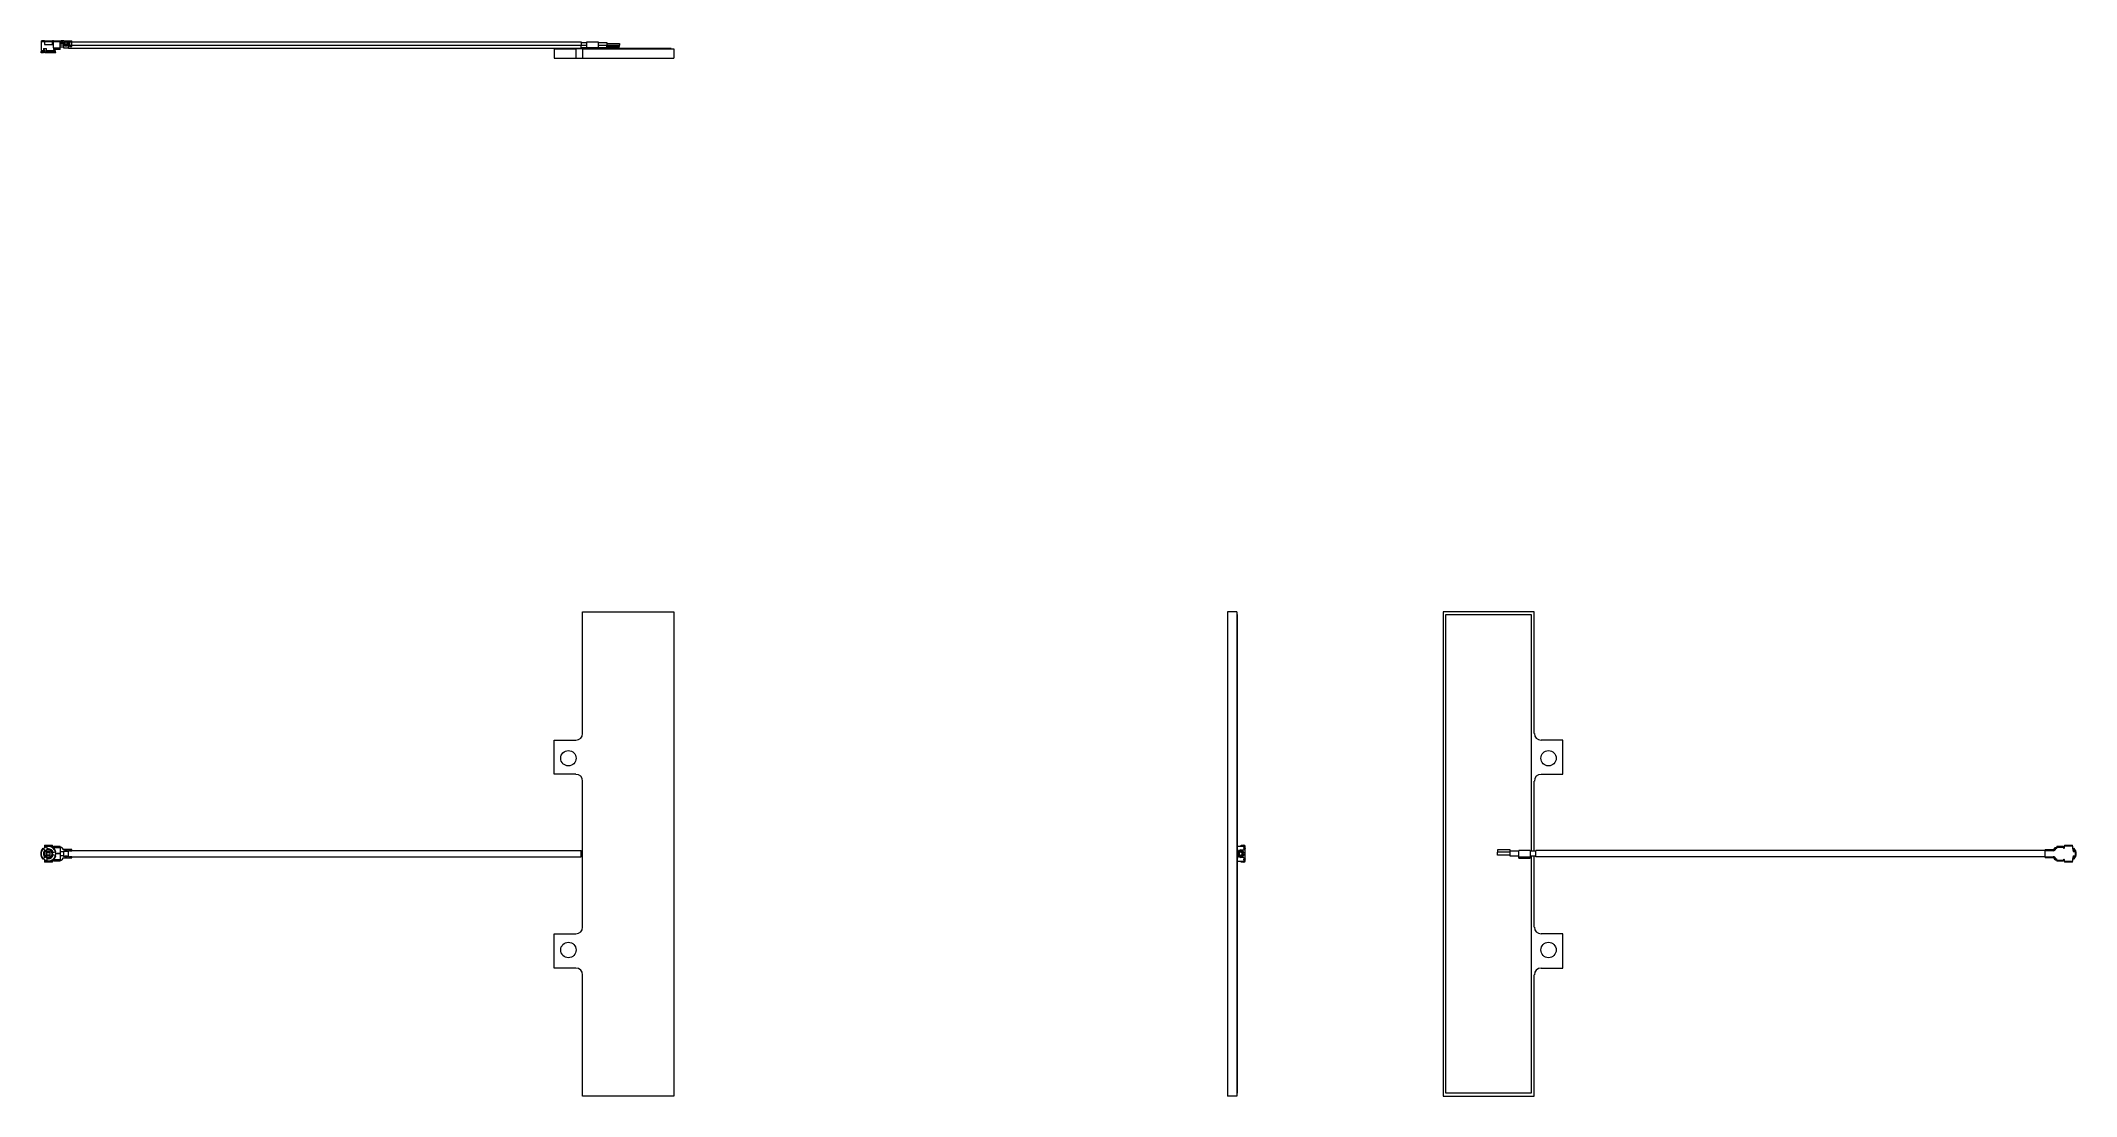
# Model space of a CAD drawing. Header units: millimetres. Extents: x 41 to 398, y 28 to 213.
import ezdxf

# ---------------------------------------------------------------- set-up
doc = ezdxf.new("R2010")
doc.units = ezdxf.units.MM
doc.layers.add('TANGENT EDGES', color=7, linetype='Continuous', lineweight=0)
doc.layers.add('VISIBLE', color=7, linetype='Continuous', lineweight=0)

msp = doc.modelspace()

# ---------------------------------------------------------------- linework, layer by layer
at = {"layer": 'TANGENT EDGES'}
for p, q in [((42.99, 212.58), (41.56, 212.58)), ((44.34, 212.58), (43.14, 212.58)), ((43.14, 211.54), (44.34, 211.54)), ((44.92, 212.02), (44.34, 212.02)), ((45.16, 212.02), (44.92, 212.02)), ((44.98, 212.78), (44.98, 212.58)), ((44.98, 212.58), (44.98, 212.54)), ((45.16, 212.16), (45.56, 212.16)), ((45.56, 211.93), (45.16, 211.93)), ((45.76, 212.02), (45.56, 212.02)), ((45.96, 212), (46.36, 212)), ((46.36, 212.02), (135.75, 212.02)), ((134.83, 211.33), (134.83, 209.73)), ((135.75, 212.02), (136.75, 212.02)), ((138.75, 212.02), (140.25, 212.02)), ((140.25, 212.02), (142.45, 212.02)), ((42.5, 70.36), (42, 70.36)), ((42, 69.86), (42.5, 69.86)), ((42.25, 70.86), (42.25, 70.76)), ((42.25, 69.36), (42.25, 69.46)), ((44.34, 71.12), (43.25, 71.12)), ((43.25, 69.1), (44.34, 69.1)), ((45.16, 70.58), (44.92, 70.58)), ((44.98, 70.83), (44.98, 70.83)), ((44.98, 69.4), (44.98, 69.39)), ((45.16, 70.78), (45.56, 70.78)), ((45.56, 70.63), (45.16, 70.63)), ((45.16, 69.6), (45.56, 69.6)), ((45.56, 69.45), (45.16, 69.45)), ((45.76, 70.58), (45.56, 70.58)), ((45.96, 70.77), (46.36, 70.77)), ((46.36, 69.46), (45.96, 69.46)), ((394.05, 70.63), (392.67, 70.63)), ((392.67, 69.59), (394.05, 69.59)), ((394.05, 70.63), (394.05, 70.83)), ((394.05, 69.39), (394.05, 69.59)), ((394.69, 71.02), (394.54, 71.02)), ((394.54, 69.2), (394.69, 69.2)), ((395.89, 71.22), (394.69, 71.22)), ((394.69, 69), (395.89, 69)), ((397.47, 71.41), (396.04, 71.41)), ((396.04, 68.81), (397.47, 68.81))]:
    msp.add_line(p, q, dxfattribs=at)
for centre, radius, start, end in [((42.25, 70.11), 0.867, 135, 180), ((42.25, 70.11), 0.867, 180, 225), ((42.25, 70.11), 0.867, 89.9994, 105), ((42.25, 70.11), 0.867, 255, 270), ((42.25, 70.11), 0.867, 15, 89.9994), ((42.25, 70.11), 0.867, 270, 345), ((394.05, 71.13), 0.5, 270, 347.291), ((394.05, 69.09), 0.5, 12.709, 90)]:
    msp.add_arc(centre, radius, start, end, dxfattribs=at)
for points, knots in [([(44.52, 212.72), (44.53, 212.72), (44.55, 212.73), (44.57, 212.73), (44.58, 212.73), (44.6, 212.73), (44.61, 212.73), (44.62, 212.72), (44.63, 212.72)], [0, 0, 0, 0, 0.25001, 0.375015, 0.500021, 0.625026, 0.750031, 1, 1, 1, 1]), ([(252.19, 71.17), (252.19, 71.17), (252.2, 71.16), (252.2, 71.14), (252.2, 71.13), (252.2, 71.12), (252.2, 71.1), (252.19, 71.09), (252.19, 71.08)], [0, 0, 0, 0, 0.25001, 0.375015, 0.500021, 0.625026, 0.750031, 1, 1, 1, 1]), ([(252.19, 69.15), (252.19, 69.14), (252.2, 69.13), (252.2, 69.11), (252.2, 69.1), (252.2, 69.08), (252.2, 69.07), (252.19, 69.06), (252.19, 69.06)], [0, 0, 0, 0, 0.249969, 0.374974, 0.499979, 0.624985, 0.74999, 1, 1, 1, 1]), ([(394.51, 71.17), (394.5, 71.17), (394.48, 71.16), (394.46, 71.14), (394.45, 71.13), (394.43, 71.12), (394.42, 71.1), (394.41, 71.09), (394.4, 71.08)], [0, 0, 0, 0, 0.25001, 0.375015, 0.500021, 0.625026, 0.750031, 1, 1, 1, 1]), ([(394.4, 69.15), (394.41, 69.14), (394.42, 69.13), (394.43, 69.11), (394.45, 69.1), (394.46, 69.08), (394.48, 69.07), (394.5, 69.06), (394.51, 69.06)], [0, 0, 0, 0, 0.249969, 0.374974, 0.499979, 0.624985, 0.74999, 1, 1, 1, 1])]:
    msp.add_open_spline(points, degree=3, knots=knots, dxfattribs=at)
at = {"layer": 'VISIBLE'}
for p, q in [((41.11, 210.91), (40.9, 210.82)), ((40.9, 210.82), (41.3, 210.82)), ((40.98, 210.63), (40.9, 210.82)), ((41.09, 212.78), (41.03, 212.78)), ((41.03, 211.06), (41.03, 212.78)), ((41.03, 211.06), (41.39, 211.06)), ((41.11, 211.01), (41.03, 211.06)), ((41.09, 212.78), (41.09, 212.58)), ((41.48, 212.78), (41.09, 212.78)), ((41.56, 212.58), (41.09, 212.58)), ((41.45, 211.01), (41.11, 211.01)), ((41.11, 210.91), (41.11, 211.01)), ((41.11, 210.91), (41.45, 210.91)), ((41.3, 210.82), (41.45, 210.91)), ((41.35, 210.63), (41.3, 210.82)), ((41.64, 210.8), (41.35, 210.63)), ((41.39, 211.44), (41.94, 211.44)), ((41.39, 211.44), (41.39, 211.06)), ((41.45, 211.01), (41.39, 211.06)), ((41.45, 211.01), (41.45, 210.91)), ((41.56, 212.78), (41.48, 212.78)), ((41.48, 212.58), (41.48, 212.78)), ((41.53, 211.17), (41.53, 211.44)), ((41.53, 211.17), (41.65, 211.07)), ((41.56, 212.78), (42.99, 212.78)), ((41.56, 212.78), (41.56, 212.58)), ((41.56, 212.58), (41.56, 212.12)), ((41.56, 212.12), (42.99, 212.12)), ((41.6, 210.74), (41.58, 210.77)), ((41.68, 210.84), (41.92, 210.84)), ((41.96, 210.91), (41.9, 210.82)), ((42.25, 210.82), (41.9, 210.82)), ((41.9, 210.82), (41.92, 210.63)), ((41.94, 211.06), (41.94, 211.44)), ((41.94, 211.06), (42.25, 211.06)), ((41.94, 211.06), (41.96, 211.01)), ((42.25, 211.01), (41.96, 211.01)), ((41.96, 210.91), (41.96, 211.01)), ((41.96, 210.91), (42.25, 210.91)), ((42.25, 211.06), (43.44, 211.06)), ((43.35, 211.01), (42.25, 211.01)), ((42.25, 210.91), (43.35, 210.91)), ((43.56, 210.82), (42.25, 210.82)), ((42.99, 212.58), (42.99, 212.78)), ((43.14, 212.78), (42.99, 212.78)), ((42.99, 212.12), (42.99, 212.58)), ((42.99, 212.55), (43.14, 212.55)), ((43.14, 212.78), (43.14, 212.58)), ((43.14, 212.78), (44.34, 212.78)), ((43.14, 211.54), (43.14, 212.58)), ((43.14, 211.54), (43.14, 211.24)), ((43.14, 211.24), (43.25, 211.24)), ((44.34, 211.24), (43.25, 211.24)), ((43.35, 211.01), (43.44, 211.06)), ((43.35, 211.01), (43.35, 210.91)), ((43.56, 210.82), (43.35, 210.91)), ((43.44, 211.24), (43.44, 211.06)), ((43.48, 210.63), (43.56, 210.82)), ((44.34, 212.78), (44.49, 212.78)), ((44.34, 212.58), (44.34, 212.78)), ((44.34, 211.54), (44.34, 212.58)), ((44.53, 212.54), (44.34, 212.54)), ((44.34, 212.36), (44.92, 212.36)), ((44.34, 211.68), (44.92, 211.68)), ((44.34, 211.24), (44.34, 211.54)), ((44.98, 212.78), (44.49, 212.78)), ((44.68, 212.54), (44.53, 212.54)), ((44.68, 212.54), (44.68, 212.58)), ((44.68, 212.54), (44.98, 212.54)), ((44.92, 212.48), (44.92, 212.02)), ((44.92, 212.48), (45.16, 212.48)), ((44.92, 212.02), (44.92, 211.55)), ((44.92, 211.55), (45.76, 211.55)), ((44.98, 212.78), (46.36, 212.78)), ((46.36, 212.54), (44.98, 212.54)), ((45.16, 212.54), (45.16, 212.16)), ((45.16, 212.16), (45.16, 211.93)), ((45.16, 211.93), (45.16, 211.89)), ((45.16, 211.89), (45.56, 211.89)), ((45.56, 212.16), (45.56, 212.54)), ((45.56, 212.48), (45.76, 212.48)), ((45.56, 211.93), (45.56, 212.16)), ((45.56, 211.89), (45.56, 211.93)), ((45.76, 211.45), (45.76, 212.54)), ((45.76, 211.45), (135.75, 211.45)), ((45.96, 212.54), (45.96, 212)), ((45.96, 212), (45.96, 211.77)), ((45.96, 211.77), (46.36, 211.77)), ((46.36, 212.58), (46.36, 212.78)), ((46.36, 212.54), (46.36, 212.58)), ((46.36, 212.58), (135.75, 212.58)), ((46.36, 212), (46.36, 212.54)), ((46.36, 211.77), (46.36, 212)), ((131.01, 211.33), (131.01, 209.73)), ((131.01, 211.33), (134.83, 211.33)), ((136.01, 211.33), (134.83, 211.33)), ((135.75, 212.58), (135.75, 212.02)), ((135.75, 212.47), (136.75, 212.47)), ((135.75, 211.45), (135.75, 212.02)), ((135.75, 211.57), (136.75, 211.57)), ((136.01, 211.33), (136.01, 209.73)), ((136.01, 211.33), (152.01, 211.33)), ((136.55, 211.33), (136.55, 211.43)), ((151.55, 211.43), (136.55, 211.43)), ((136.75, 211.54), (136.75, 212.61)), ((136.75, 212.61), (138.75, 212.61)), ((138.75, 211.54), (136.75, 211.54)), ((136.75, 211.43), (136.75, 211.54)), ((138.75, 212.61), (138.75, 211.54)), ((138.75, 212.47), (140.25, 212.47)), ((138.75, 211.57), (140.25, 211.57)), ((138.75, 211.54), (138.75, 211.43)), ((140.25, 212.47), (140.25, 212.02)), ((140.25, 212.29), (142.45, 212.29)), ((140.25, 211.57), (140.25, 212.02)), ((140.25, 211.74), (142.45, 211.74)), ((140.25, 211.53), (142.45, 211.53)), ((140.25, 211.53), (140.25, 211.43)), ((142.45, 212.29), (142.45, 212.02)), ((142.45, 211.74), (142.45, 212.02)), ((142.45, 211.53), (142.45, 211.43)), ((151.55, 211.33), (151.55, 211.43)), ((152.01, 211.33), (152.01, 209.73)), ((41.35, 210.63), (40.98, 210.63)), ((41.6, 210.74), (41.91, 210.74)), ((42.25, 210.63), (41.92, 210.63)), ((43.48, 210.63), (42.25, 210.63)), ((131.01, 209.73), (134.83, 209.73)), ((134.83, 209.73), (136.01, 209.73)), ((136.01, 209.73), (152.01, 209.73)), ((136.01, 91.23), (136.01, 112.55)), ((136.01, 112.55), (152.01, 112.55)), ((152.01, 112.55), (152.01, 27.55)), ((250.8, 112.55), (249.2, 112.55)), ((249.2, 112.55), (249.2, 27.55)), ((250.8, 112.55), (250.8, 27.55)), ((250.8, 112.11), (250.9, 112.11)), ((250.9, 28.11), (250.9, 112.11)), ((287.01, 112.55), (287.01, 27.55)), ((303.01, 112.55), (287.01, 112.55)), ((287.47, 28.11), (287.47, 112.11)), ((287.47, 112.11), (302.47, 112.11)), ((302.47, 112.11), (302.47, 70.56)), ((303.01, 91.23), (303.01, 112.55)), ((131.01, 84.05), (131.01, 90.05)), ((131.01, 90.05), (134.83, 90.05)), ((308.01, 90.05), (304.2, 90.05)), ((308.01, 84.05), (308.01, 90.05)), ((134.83, 84.05), (131.01, 84.05)), ((136.01, 57.23), (136.01, 82.86)), ((303.01, 70.56), (303.01, 82.86)), ((304.2, 84.05), (308.01, 84.05)), ((41.56, 71.61), (41.56, 71.41)), ((41.56, 71.61), (42.99, 71.61)), ((42.99, 71.41), (42.99, 71.61)), ((251.59, 71.61), (252.05, 71.61)), ((251.59, 71.42), (251.59, 71.61)), ((396.04, 71.61), (396.04, 71.41)), ((396.04, 71.61), (397.47, 71.61)), ((397.47, 71.41), (397.47, 71.61)), ((41.35, 71.01), (41.3, 71.07)), ((41.3, 69.16), (41.35, 69.21)), ((41.64, 70.73), (41.35, 71.01)), ((41.35, 69.21), (41.64, 69.5)), ((41.56, 71.41), (41.56, 71.12)), ((41.91, 71.41), (41.56, 71.41)), ((41.56, 69.11), (41.56, 68.81)), ((41.56, 68.81), (41.91, 68.81)), ((41.56, 68.81), (41.56, 68.61)), ((42.99, 68.61), (41.56, 68.61)), ((41.7, 70.66), (41.64, 70.73)), ((41.64, 69.5), (41.7, 69.57)), ((41.9, 71.42), (41.92, 71.34)), ((41.92, 68.89), (41.9, 68.81)), ((41.92, 71.34), (42.03, 70.95)), ((42.03, 69.28), (41.92, 68.89)), ((42, 70.51), (42.5, 70.51)), ((42, 69.71), (42, 70.51)), ((42, 70.4), (42.5, 70.4)), ((42, 70.35), (42.5, 70.35)), ((42.5, 69.88), (42, 69.88)), ((42.5, 69.83), (42, 69.83)), ((42.5, 69.71), (42, 69.71)), ((42.03, 70.95), (42.05, 70.86)), ((42.05, 69.36), (42.03, 69.28)), ((42.5, 70.51), (42.5, 69.71)), ((42.99, 71.41), (42.62, 71.41)), ((42.62, 68.81), (42.99, 68.81)), ((42.99, 71.25), (42.99, 71.41)), ((42.99, 68.81), (42.99, 68.98)), ((42.99, 68.61), (42.99, 68.81)), ((43, 70.32), (43.09, 70.34)), ((43.09, 69.89), (43, 69.91)), ((43.09, 70.34), (43.48, 70.44)), ((43.48, 69.78), (43.09, 69.89)), ((43.14, 71.42), (43.14, 71.13)), ((43.14, 71.42), (44.34, 71.42)), ((43.14, 69.09), (43.14, 68.8)), ((44.34, 68.8), (43.14, 68.8)), ((43.3, 70.96), (43.25, 71.12)), ((43.25, 69.1), (43.3, 69.26)), ((43.56, 70.14), (43.47, 70.44)), ((43.47, 69.79), (43.56, 70.09)), ((43.48, 70.44), (43.56, 70.46)), ((43.56, 69.76), (43.48, 69.78)), ((44.34, 70.14), (43.56, 70.14)), ((44.34, 70.09), (43.56, 70.09)), ((44.34, 71.12), (44.34, 71.42)), ((44.53, 71.22), (44.34, 71.22)), ((44.53, 71.22), (44.34, 71.22)), ((44.34, 71.12), (44.34, 70.14)), ((44.92, 70.45), (44.34, 70.45)), ((44.34, 70.09), (44.34, 70.14)), ((44.34, 70.09), (44.34, 69.1)), ((44.92, 69.77), (44.34, 69.77)), ((44.34, 68.8), (44.34, 69.1)), ((44.34, 69.01), (44.53, 69.01)), ((44.34, 69), (44.53, 69)), ((44.53, 71.22), (44.53, 71.22)), ((44.53, 69), (44.53, 69.01)), ((44.68, 71.09), (44.68, 71.09)), ((44.68, 71.09), (44.68, 71.09)), ((44.68, 69.13), (44.68, 69.14)), ((44.68, 69.13), (44.68, 69.13)), ((44.92, 70.58), (44.92, 69.65)), ((44.92, 70.58), (45.16, 70.58)), ((45.16, 69.65), (44.92, 69.65)), ((46.36, 70.83), (44.98, 70.83)), ((46.36, 70.83), (44.98, 70.83)), ((44.98, 69.4), (46.36, 69.4)), ((44.98, 69.39), (46.36, 69.39)), ((45.56, 70.81), (45.16, 70.81)), ((45.16, 70.81), (45.16, 70.78)), ((45.16, 70.78), (45.16, 70.63)), ((45.16, 70.63), (45.16, 70.56)), ((45.16, 70.56), (45.56, 70.56)), ((45.56, 69.67), (45.16, 69.67)), ((45.16, 69.67), (45.16, 69.6)), ((45.16, 69.6), (45.16, 69.45)), ((45.16, 69.45), (45.16, 69.42)), ((45.56, 69.42), (45.16, 69.42)), ((45.56, 70.78), (45.56, 70.81)), ((45.56, 70.63), (45.56, 70.78)), ((45.56, 70.56), (45.56, 70.63)), ((45.56, 70.58), (45.76, 70.58)), ((45.56, 69.6), (45.56, 69.67)), ((45.76, 69.65), (45.56, 69.65)), ((45.56, 69.45), (45.56, 69.6)), ((45.56, 69.42), (45.56, 69.45)), ((45.76, 69.55), (45.76, 70.68)), ((45.76, 70.68), (45.96, 70.68)), ((45.76, 69.55), (45.96, 69.55)), ((45.96, 70.81), (46.36, 70.81)), ((45.96, 70.81), (45.96, 70.77)), ((45.96, 70.77), (45.96, 70.62)), ((45.96, 70.62), (46.36, 70.62)), ((45.96, 69.6), (46.36, 69.6)), ((45.96, 69.6), (45.96, 69.46)), ((45.96, 69.46), (45.96, 69.42)), ((46.36, 69.42), (45.96, 69.42)), ((46.36, 70.83), (46.36, 70.83)), ((46.36, 70.81), (46.36, 70.83)), ((46.36, 70.77), (46.36, 70.81)), ((46.36, 70.62), (46.36, 70.77)), ((46.36, 70.68), (135.75, 70.68)), ((46.36, 69.46), (46.36, 69.6)), ((46.36, 69.55), (135.75, 69.55)), ((46.36, 69.42), (46.36, 69.46)), ((46.36, 69.4), (46.36, 69.42)), ((46.36, 69.39), (46.36, 69.4)), ((135.75, 69.55), (135.75, 70.68)), ((135.75, 70.56), (136.01, 70.56)), ((135.75, 69.66), (136.01, 69.66)), ((251, 70.81), (250.9, 70.81)), ((251, 69.86), (250.9, 69.86)), ((250.9, 69.31), (251.01, 69.31)), ((251, 70.81), (251, 69.86)), ((251.01, 70.61), (251, 70.61)), ((251.01, 71.42), (252.05, 71.42)), ((251.01, 70.46), (251.01, 70.61)), ((251.01, 69.31), (251.01, 69.77)), ((251.01, 68.8), (252.05, 68.8)), ((251.47, 70.77), (252.01, 70.81)), ((252.01, 69.42), (251.47, 69.46)), ((251.59, 68.61), (251.59, 68.8)), ((252.05, 68.61), (251.59, 68.61)), ((252.01, 71.09), (252.01, 71.22)), ((252.01, 71.09), (252.05, 71.09)), ((252.01, 71.09), (252.01, 70.83)), ((252.01, 70.81), (252.01, 70.83)), ((252.01, 69.4), (252.01, 69.42)), ((252.01, 69.4), (252.01, 69.14)), ((252.01, 69.01), (252.01, 69.14)), ((252.05, 69.13), (252.01, 69.14)), ((252.02, 71.22), (252.02, 71.22)), ((252.02, 69.01), (252.02, 69.01)), ((252.16, 71.2), (252.19, 71.17)), ((252.19, 69.06), (252.16, 69.03)), ((252.2, 71.16), (252.19, 71.17)), ((252.19, 71.17), (252.19, 71.17)), ((252.19, 71.17), (252.19, 71.17)), ((252.19, 69.06), (252.2, 69.07)), ((252.19, 69.06), (252.19, 69.06)), ((252.19, 69.06), (252.19, 69.06)), ((252.25, 71.22), (252.25, 71.41)), ((252.25, 71.02), (252.25, 71.22)), ((252.25, 70.63), (252.25, 71.02)), ((252.25, 69.59), (252.25, 70.63)), ((252.25, 69.2), (252.25, 69.59)), ((252.25, 69), (252.25, 69.2)), ((252.25, 68.81), (252.25, 69)), ((298.77, 70.81), (296.57, 70.81)), ((296.57, 70.81), (296.57, 70.39)), ((298.77, 70.39), (296.57, 70.39)), ((296.57, 69.84), (296.57, 70.39)), ((298.77, 69.84), (296.57, 69.84)), ((298.77, 70.56), (298.77, 70.81)), ((298.77, 69.66), (298.77, 70.56)), ((300.27, 70.56), (298.77, 70.56)), ((300.27, 69.66), (298.77, 69.66)), ((300.27, 69.52), (300.27, 70.7)), ((302.27, 70.7), (300.27, 70.7)), ((300.27, 69.31), (300.27, 69.52)), ((302.27, 69.52), (300.27, 69.52)), ((300.27, 69.31), (302.27, 69.31)), ((302.27, 70.7), (302.27, 69.52)), ((303.27, 70.56), (302.27, 70.56)), ((303.27, 69.66), (302.27, 69.66)), ((302.27, 69.52), (302.27, 69.31)), ((302.47, 69.66), (302.47, 28.11)), ((303.01, 57.23), (303.01, 69.66)), ((303.27, 69.55), (303.27, 70.68)), ((392.67, 70.68), (303.27, 70.68)), ((392.67, 69.55), (303.27, 69.55)), ((392.67, 70.83), (392.67, 70.63)), ((392.67, 70.83), (394.05, 70.83)), ((392.67, 69.59), (392.67, 70.63)), ((392.67, 69.59), (392.67, 69.39)), ((394.05, 69.39), (392.67, 69.39)), ((394.4, 71.08), (394.35, 71.09)), ((394.35, 69.13), (394.4, 69.15)), ((394.5, 71.22), (394.5, 71.22)), ((394.5, 71.22), (394.51, 71.17)), ((394.5, 71.22), (394.69, 71.22)), ((394.51, 69.06), (394.5, 69)), ((394.5, 69), (394.5, 69)), ((394.69, 69), (394.5, 69)), ((394.54, 71.02), (394.51, 71.17)), ((394.51, 69.06), (394.54, 69.2)), ((394.69, 71.42), (395.89, 71.42)), ((394.69, 71.42), (394.69, 71.22)), ((394.69, 71.02), (394.69, 71.22)), ((394.69, 69), (394.69, 69.2)), ((394.69, 69), (394.69, 68.8)), ((395.89, 68.8), (394.69, 68.8)), ((395.89, 71.22), (395.89, 71.42)), ((395.89, 71.16), (395.89, 71.22)), ((395.89, 69), (395.89, 69.06)), ((395.89, 68.8), (395.89, 69)), ((396.04, 71.16), (396.04, 71.41)), ((396.04, 68.81), (396.04, 69.06)), ((396.04, 68.81), (396.04, 68.61)), ((397.47, 68.61), (396.04, 68.61)), ((397.47, 71.41), (397.47, 71.06)), ((397.47, 71.06), (397.55, 70.49)), ((397.55, 69.74), (397.47, 69.16)), ((397.47, 69.16), (397.47, 68.81)), ((397.47, 68.61), (397.47, 68.81)), ((397.55, 70.49), (397.94, 70.49)), ((397.55, 69.74), (397.94, 69.74)), ((397.73, 71.07), (397.64, 70.98)), ((397.64, 69.25), (397.73, 69.16)), ((131.01, 50.05), (131.01, 56.05)), ((131.01, 56.05), (134.83, 56.05)), ((308.01, 56.05), (304.2, 56.05)), ((308.01, 50.05), (308.01, 56.05)), ((134.83, 50.05), (131.01, 50.05)), ((304.2, 50.05), (308.01, 50.05)), ((136.01, 27.55), (136.01, 48.86)), ((303.01, 27.55), (303.01, 48.86)), ((152.01, 27.55), (136.01, 27.55)), ((250.8, 27.55), (249.2, 27.55)), ((250.8, 28.11), (250.9, 28.11)), ((287.01, 27.55), (303.01, 27.55)), ((302.47, 28.11), (287.47, 28.11))]:
    msp.add_line(p, q, dxfattribs=at)
for centre in [(133.51, 86.87), (305.51, 86.87), (133.51, 53.22), (305.51, 53.22)]:
    msp.add_circle(centre, 1.35, dxfattribs=at)
for centre, radius, start, end in [((134.83, 91.23), 1.18, 270, 0), ((304.2, 91.23), 1.18, 180, 270), ((134.83, 82.86), 1.18, 0, 90), ((304.2, 82.86), 1.18, 90, 180), ((42.25, 70.11), 1.35, 90, 105), ((42.25, 70.11), 1.35, 15, 90), ((252.05, 71.41), 0.2, 0, 90), ((42.25, 70.11), 1.35, 135, 225), ((42.25, 70.11), 1.27, 135, 225), ((42.25, 70.11), 1.22, 105, 135), ((42.25, 70.11), 1.23, 225, 255), ((42.25, 70.11), 0.776, 135, 180), ((42.25, 70.11), 0.776, 180, 225), ((42.25, 70.11), 0.75, 90, 180), ((42.25, 70.11), 0.75, 180, 270), ((42.25, 70.11), 0.65, 90, 270), ((42.25, 70.11), 1.35, 255, 270), ((42.25, 70.11), 1.27, 90, 105), ((42.25, 70.11), 1.27, 255, 270), ((42.25, 70.11), 0.776, 89.9991, 105), ((42.25, 70.11), 0.776, 255, 270), ((42.25, 70.11), 1.27, 15, 90), ((42.25, 70.11), 0.776, 15, 89.9991), ((42.25, 70.11), 0.75, 0, 90), ((42.25, 70.11), 0.65, 270, 90), ((42.25, 70.11), 0.75, 270, 0), ((42.25, 70.11), 0.776, 270, 345), ((42.25, 70.11), 1.27, 270, 345), ((42.25, 70.11), 1.35, 270, 345), ((43.06, 71.16), 0.075, 339.3876, 360), ((43.06, 69.06), 0.075, 0, 20.6124), ((44.98, 71.13), 0.304, 187.7745, 270), ((44.98, 71.13), 0.3, 187.6619, 270), ((44.98, 69.09), 0.304, 90, 172.2255), ((44.98, 69.09), 0.3, 90, 172.3381), ((251.01, 71.12), 0.3, 90, 112.5403), ((251.01, 69.1), 0.3, 247.4597, 270), ((251.49, 70.11), 0.59, 215.5548, 144.4452), ((251.49, 70.11), 0.45, 90, 270), ((251.49, 70.11), 0.275, 90, 270), ((251.5, 70.47), 0.3, 95, 139.118), ((251.5, 69.76), 0.3, 220.882, 265), ((251.49, 70.11), 0.45, 270, 90), ((251.49, 70.11), 0.275, 270, 90), ((252.05, 70.63), 0.2, 90, 101.537), ((252.05, 69.59), 0.2, 258.463, 270), ((252.05, 71.22), 0.2, 0, 90), ((252.05, 70.63), 0.2, 0, 90), ((252.05, 69.59), 0.2, 270, 360), ((252.05, 69), 0.2, 270, 360), ((252.05, 68.81), 0.2, 270, 0), ((394.05, 71.13), 0.3, 270, 352.3381), ((394.05, 69.09), 0.3, 7.6619, 90), ((396.77, 70.11), 1.35, 122.9867, 130.6925), ((395.96, 71.16), 0.075, 180, 0), ((395.96, 69.06), 0.075, 360, 180), ((396.77, 70.11), 1.35, 229.3075, 237.0133), ((396.77, 70.11), 1.22, 17.8257, 55.4346), ((396.77, 70.11), 1.22, 304.5654, 342.1743), ((396.77, 70.11), 1.35, 315, 45), ((396.77, 70.11), 1.22, 0, 17.8257), ((396.77, 70.11), 1.22, 342.1743, 0), ((134.83, 57.23), 1.18, 270, 0), ((304.2, 57.23), 1.18, 180, 270), ((134.83, 48.86), 1.18, 0, 90), ((304.2, 48.86), 1.18, 90, 180)]:
    msp.add_arc(centre, radius, start, end, dxfattribs=at)
for major_axis, start_param, end_param in [((0, -0.149), 0.401426, 1.570796), ((0, 0.149), 4.712389, 5.759587)]:
    msp.add_ellipse((41.6, 210.94), major_axis=major_axis, ratio=0.707107, start_param=start_param, end_param=end_param, dxfattribs=at)
for points in [[(44.49, 212.78), (44.49, 212.78), (44.5, 212.78), (44.51, 212.77), (44.51, 212.75), (44.52, 212.73), (44.52, 212.72)], [(44.49, 212.78), (44.5, 212.78), (44.53, 212.78), (44.57, 212.77), (44.6, 212.75), (44.62, 212.73), (44.63, 212.72)], [(44.53, 212.54), (44.53, 212.55), (44.53, 212.57), (44.53, 212.59), (44.53, 212.61), (44.53, 212.64), (44.53, 212.66), (44.53, 212.68), (44.52, 212.7), (44.52, 212.71), (44.52, 212.72)], [(44.63, 212.72), (44.63, 212.72), (44.64, 212.71), (44.65, 212.69), (44.66, 212.67), (44.67, 212.65), (44.68, 212.63), (44.68, 212.6), (44.68, 212.59), (44.68, 212.58)], [(44.68, 71.09), (44.68, 71.1), (44.67, 71.13), (44.65, 71.16), (44.63, 71.19), (44.6, 71.21), (44.57, 71.22), (44.54, 71.22), (44.53, 71.22)], [(44.53, 69.01), (44.54, 69.01), (44.57, 69.01), (44.6, 69.02), (44.63, 69.04), (44.65, 69.07), (44.67, 69.1), (44.68, 69.12), (44.68, 69.14)], [(252.19, 71.08), (252.18, 71.08), (252.17, 71.08), (252.16, 71.09), (252.14, 71.09), (252.12, 71.09), (252.09, 71.09), (252.07, 71.09), (252.06, 71.09), (252.05, 71.09)], [(252.05, 69.13), (252.06, 69.13), (252.07, 69.13), (252.09, 69.14), (252.12, 69.14), (252.14, 69.14), (252.16, 69.14), (252.17, 69.15), (252.18, 69.15), (252.19, 69.15)], [(252.25, 71.02), (252.25, 71.03), (252.25, 71.04), (252.24, 71.06), (252.22, 71.07), (252.2, 71.07), (252.19, 71.08)], [(252.19, 69.15), (252.2, 69.15), (252.22, 69.16), (252.24, 69.17), (252.25, 69.19), (252.25, 69.2), (252.25, 69.2)], [(394.54, 71.02), (394.52, 71.03), (394.5, 71.04), (394.46, 71.06), (394.43, 71.07), (394.41, 71.07), (394.4, 71.08)], [(394.4, 69.15), (394.41, 69.15), (394.43, 69.16), (394.46, 69.17), (394.5, 69.19), (394.52, 69.2), (394.54, 69.2)]]:
    msp.add_open_spline(points, degree=3, dxfattribs=at)
for points, knots in [([(44.53, 71.22), (44.55, 71.22), (44.56, 71.22), (44.59, 71.21), (44.61, 71.2), (44.63, 71.19), (44.65, 71.17), (44.66, 71.15), (44.67, 71.13), (44.68, 71.11), (44.68, 71.1), (44.68, 71.09)], [0, 0, 0, 0, 0.00473954, 0.00473954, 0.00951259, 0.00951259, 0.01421305, 0.01421305, 0.01891187, 0.01891187, 0.02148695, 0.02148695, 0.02148695, 0.02148695]), ([(44.68, 69.13), (44.68, 69.12), (44.67, 69.1), (44.66, 69.07), (44.65, 69.06), (44.63, 69.04), (44.62, 69.03), (44.59, 69.01), (44.57, 69.01), (44.55, 69.01), (44.54, 69), (44.53, 69)], [0, 0, 0, 0, 0.00473146, 0.00473146, 0.00949821, 0.00949821, 0.01419527, 0.01419527, 0.01889523, 0.01889523, 0.02148689, 0.02148689, 0.02148689, 0.02148689]), ([(252.01, 71.22), (252.03, 71.22), (252.05, 71.22), (252.09, 71.22), (252.11, 71.22), (252.14, 71.2), (252.15, 71.2), (252.16, 71.19)], [0, 0, 0, 0, 0.00610164, 0.00610164, 0.01207464, 0.01207464, 0.01492232, 0.01492232, 0.01492232, 0.01492232]), ([(252.16, 69.03), (252.14, 69.02), (252.11, 69.01), (252.07, 69), (252.05, 69), (252.02, 69.01), (252.02, 69.01), (252.01, 69.01)], [0, 0, 0, 0, 0.00673367, 0.00673367, 0.0131518, 0.0131518, 0.01491139, 0.01491139, 0.01491139, 0.01491139]), ([(252.2, 71.16), (252.21, 71.15), (252.22, 71.13), (252.24, 71.09), (252.25, 71.07), (252.25, 71.04), (252.25, 71.03), (252.25, 71.02), (252.25, 71.02), (252.25, 71.02), (252.25, 71.02), (252.25, 71.02)], [0, 0, 0, 0, 0.0066372, 0.0066372, 0.01293751, 0.01293751, 0.0155026, 0.0155026, 0.01552834, 0.01552834, 0.01553627, 0.01553627, 0.01553627, 0.01553627]), ([(252.25, 69.2), (252.25, 69.2), (252.25, 69.19), (252.25, 69.16), (252.24, 69.14), (252.22, 69.1), (252.21, 69.08), (252.2, 69.07)], [0, 0, 0, 0, 0.00277799, 0.00277799, 0.00908965, 0.00908965, 0.0155381, 0.0155381, 0.0155381, 0.0155381]), ([(394.35, 71.09), (394.35, 71.11), (394.35, 71.13), (394.37, 71.15), (394.38, 71.17), (394.4, 71.19), (394.41, 71.2), (394.44, 71.21), (394.45, 71.22), (394.48, 71.22), (394.49, 71.22), (394.5, 71.22)], [0, 0, 0, 0, 0.00473146, 0.00473146, 0.00949821, 0.00949821, 0.01419527, 0.01419527, 0.01889523, 0.01889523, 0.02148708, 0.02148708, 0.02148708, 0.02148708]), ([(394.5, 69), (394.48, 69), (394.46, 69.01), (394.43, 69.02), (394.42, 69.02), (394.39, 69.04), (394.38, 69.05), (394.36, 69.08), (394.36, 69.09), (394.35, 69.12), (394.35, 69.13), (394.35, 69.13)], [0, 0, 0, 0, 0.00473956, 0.00473956, 0.00951261, 0.00951261, 0.01421307, 0.01421307, 0.0189119, 0.0189119, 0.02148676, 0.02148676, 0.02148676, 0.02148676])]:
    msp.add_open_spline(points, degree=3, knots=knots, dxfattribs=at)

doc.saveas('drawing.dxf')
